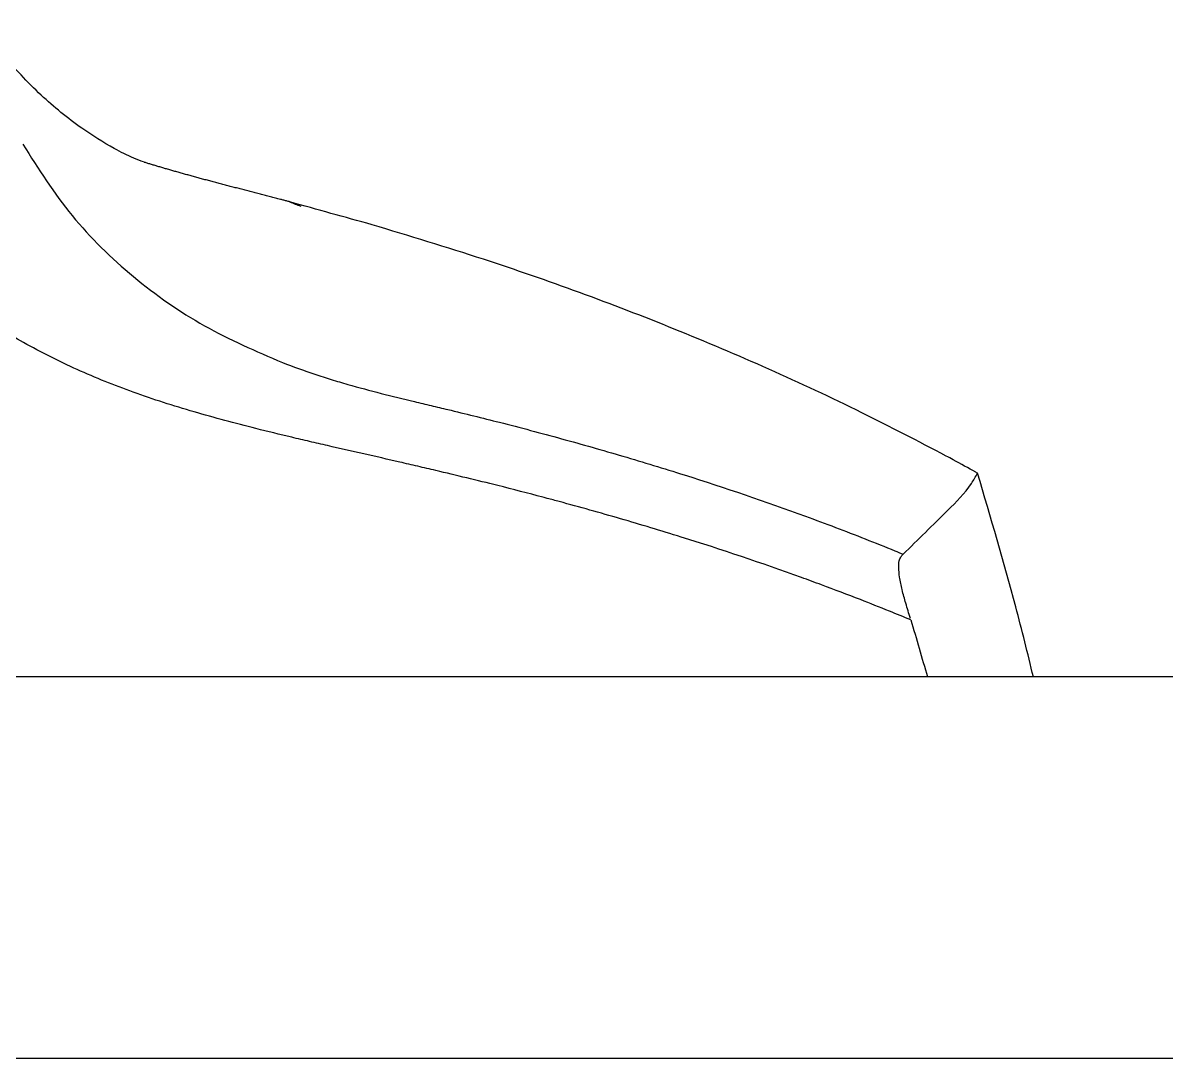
# Model space of a CAD drawing. Header units: millimetres. Extents: x 555 to 100215, y 750 to 17024.
# Drawn here: x 21174.17 to 21219.12, y 7027.14 to 7067.86 of the extents above; entities that cross this region are included whole.
import ezdxf

# ---------------------------------------------------------------- set-up
doc = ezdxf.new("R2010")
doc.units = ezdxf.units.MM
doc.layers.add('ELE', color=7, linetype='Continuous')

# ---------------------------------------------------------------- blocks, each defined once
blk = doc.blocks.new('zw$606B')
at = {"layer": 'ELE', "color": 6}
for p, q in [((488.015, 791.842, 0), (730.164, 791.842, 0)), ((1435.327, 776.842, 0), (25, 776.842, 0))]:
    blk.add_line(p, q, dxfattribs=at)
at = {"layer": 'ELE', "color": 8}
for points, knots in [([(696.29, 812.098, 0), (696.416, 812.146, 0), (696.811, 812.296, 0), (697.634, 812.718, 0), (698.888, 813.499, 0), (700.387, 814.734, 0), (701.713, 816.146, 0), (702.425, 817.165, 0), (702.707, 817.57, 0)], [0, 0, 0, 0, 0.405968, 1.266534, 2.767506, 4.830915, 7.074651, 8.555226, 8.555226, 8.555226, 8.555226]), ([(690.838, 810.607, 0), (690.86, 810.613, 0), (690.948, 810.636, 0), (691.102, 810.676, 0), (691.3, 810.728, 0), (691.498, 810.779, 0), (691.696, 810.83, 0), (691.895, 810.882, 0), (692.093, 810.933, 0), (692.29, 810.984, 0), (692.486, 811.035, 0), (692.682, 811.086, 0), (692.877, 811.136, 0), (693.07, 811.187, 0), (693.262, 811.237, 0), (693.452, 811.288, 0), (693.64, 811.338, 0), (693.826, 811.388, 0), (694.01, 811.437, 0), (694.192, 811.487, 0), (694.371, 811.536, 0), (694.547, 811.585, 0), (694.72, 811.633, 0), (694.89, 811.681, 0), (695.057, 811.728, 0), (695.22, 811.775, 0), (695.379, 811.821, 0), (695.535, 811.867, 0), (695.686, 811.911, 0), (695.833, 811.955, 0), (695.975, 811.998, 0), (696.112, 812.04, 0), (696.213, 812.071, 0), (696.269, 812.089, 0), (696.281, 812.092, 0)], [0, 0, 0, 0, 0.068052, 0.272532, 0.477351, 0.682335, 0.887306, 1.092086, 1.296494, 1.500348, 1.703468, 1.90567, 2.106772, 2.306587, 2.504931, 2.701618, 2.896465, 3.089287, 3.279896, 3.468107, 3.653733, 3.836595, 4.016507, 4.193255, 4.366629, 4.536419, 4.70242, 4.86444, 5.022384, 5.175819, 5.324316, 5.467498, 5.604898, 5.642978, 5.642978, 5.642978, 5.642978]), ([(690.568, 810.537, 0), (690.614, 810.549, 0), (690.682, 810.567, 0), (690.75, 810.584, 0), (690.772, 810.59, 0)], [0, 0, 0, 0, 0.1427788, 0.2106972, 0.2106972, 0.2106972, 0.2106972]), ([(664.734, 800.529, 0), (665.834, 801.105, 0), (668.127, 802.306, 0), (671.696, 803.966, 0), (676.627, 806.058, 0), (681.829, 807.972, 0), (685.842, 809.185, 0), (687.306, 809.627, 0)], [0, 0, 0, 0, 3.722137, 7.766633, 11.802887, 19.790196, 24.378878, 24.378878, 24.378878, 24.378878]), ([(691.871, 801.609, 0), (692.684, 801.82, 0), (694.307, 802.243, 0), (696.659, 802.999, 0), (698.907, 803.896, 0), (700.983, 804.946, 0), (702.922, 806.131, 0), (704.081, 807.053, 0), (704.657, 807.511, 0)], [0, 0, 0, 0, 2.520752, 5.029099, 7.408229, 9.771462, 12.002623, 14.210123, 14.210123, 14.210123, 14.210123]), ([(684.798, 799.959, 0), (685.034, 800.014, 0), (685.507, 800.126, 0), (686.452, 800.344, 0), (687.634, 800.614, 0), (688.815, 800.883, 0), (689.758, 801.1, 0), (690.699, 801.32, 0), (691.403, 801.493, 0), (691.871, 801.609, 0)], [0, 0, 0, 0, 0.727678, 1.455411, 2.910633, 4.364257, 5.090106, 5.8152, 7.262985, 7.262985, 7.262985, 7.262985]), ([(663.503, 799.855, 0), (663.526, 799.868, 0), (663.842, 800.043, 0), (664.252, 800.269, 0), (664.641, 800.479, 0), (664.734, 800.529, 0)], [0, 0, 0, 0, 0.078862, 1.086402, 1.404122, 1.404122, 1.404122, 1.404122]), ([(661.307, 791.842, 0), (661.525, 792.765, 0), (662.2, 795.45, 0), (662.985, 798.105, 0), (663.5, 799.85, 0)], [7.139647, 7.139647, 7.139647, 7.139647, 9.983656, 15.44282, 15.44282, 15.44282, 15.44282]), ([(680.585, 798.908, 0), (681.178, 799.063, 0), (682.579, 799.429, 0), (683.987, 799.765, 0), (684.799, 799.958, 0)], [0, 0, 0, 0, 1.838708, 4.342514, 4.342514, 4.342514, 4.342514]), ([(670.032, 795.607, 0), (670.164, 795.656, 0), (671.856, 796.274, 0), (674.355, 797.11, 0), (677.539, 798.069, 0), (679.3, 798.563, 0), (680.262, 798.821, 0), (680.421, 798.864, 0)], [0, 0, 0, 0, 0.420954, 5.405071, 7.901127, 10.397, 10.890675, 10.890675, 10.890675, 10.890675]), ([(666.125, 794.084, 0), (666.404, 794.197, 0), (667.063, 794.466, 0), (668.229, 794.931, 0), (669.123, 795.268, 0), (669.631, 795.459, 0)], [0, 0, 0, 0, 0.902404, 2.136421, 3.766641, 3.766641, 3.766641, 3.766641])]:
    blk.add_open_spline(points, degree=3, knots=knots, dxfattribs=at)
at = {"layer": 'ELE', "color": 252}
for points, knots in [([(701.032, 812.792, 0), (700.421, 811.829, 0), (699.2, 809.907, 0), (696.741, 807.52, 0), (693.949, 805.554, 0), (691.869, 804.654, 0), (690.83, 804.205, 0)], [0, 0, 0, 0, 3.409485, 6.81025, 10.203981, 13.593378, 13.593378, 13.593378, 13.593378]), ([(690.83, 804.205, 0), (690.406, 804.048, 0), (689.771, 803.812, 0), (688.909, 803.539, 0), (688.044, 803.282, 0), (686.955, 802.989, 0), (685.86, 802.722, 0), (684.983, 802.515, 0), (684.545, 802.41, 0), (684.326, 802.358, 0)], [0, 0, 0, 0, 1.355646, 2.033229, 2.710532, 4.064066, 5.416096, 6.091652, 6.766818, 6.766818, 6.766818, 6.766818]), ([(684.326, 802.358, 0), (683.647, 802.193, 0), (682.154, 801.828, 0), (679.858, 801.219, 0), (677.437, 800.53, 0), (674.227, 799.551, 0), (671.049, 798.47, 0), (668.306, 797.428, 0), (667.031, 796.916, 0), (666.535, 796.711, 0), (666.425, 796.666, 0)], [0, 0, 0, 0, 2.09436, 4.612556, 7.126277, 9.64315, 14.68099, 17.19328, 18.445816, 18.802974, 18.802974, 18.802974, 18.802974]), ([(666.424, 796.666, 0), (665.843, 797.238, 0), (664.927, 798.14, 0), (663.89, 799.169, 0), (663.578, 799.714, 0), (663.5, 799.85, 0)], [0, 0, 0, 0, 2.454208, 3.867085, 4.3353, 4.3353, 4.3353, 4.3353]), ([(666.143, 794.143, 0), (666.203, 794.34, 0), (666.318, 794.715, 0), (666.467, 795.254, 0), (666.563, 795.727, 0), (666.608, 796.106, 0), (666.594, 796.378, 0), (666.528, 796.559, 0), (666.456, 796.633, 0), (666.425, 796.666, 0)], [0, 0, 0, 0, 0.618008, 1.175786, 1.678579, 2.063891, 2.31831, 2.490882, 2.625499, 2.625499, 2.625499, 2.625499])]:
    blk.add_open_spline(points, degree=3, knots=knots, dxfattribs=at)
at = {"layer": 'ELE', "color": 8}
for points in [[(687.306, 809.627, 0), (688.383, 809.926, 0), (689.46, 810.225, 0), (690.536, 810.524, 0)], [(690.536, 810.523, 0), (690.394, 810.47, 0), (690.253, 810.416, 0), (690.111, 810.363, 0)], [(690.535, 810.528, 0), (690.546, 810.531, 0), (690.557, 810.534, 0), (690.568, 810.537, 0)], [(690.536, 810.524, 0), (690.547, 810.527, 0), (690.558, 810.529, 0), (690.569, 810.532, 0)], [(690.772, 810.59, 0), (690.794, 810.596, 0), (690.816, 810.602, 0), (690.838, 810.607, 0)], [(680.421, 798.864, 0), (680.476, 798.879, 0), (680.531, 798.893, 0), (680.585, 798.908, 0)], [(669.631, 795.459, 0), (669.765, 795.509, 0), (669.899, 795.558, 0), (670.032, 795.607, 0)]]:
    blk.add_open_spline(points, degree=3, dxfattribs=at)
at = {"layer": 'ELE', "color": 252}
blk.add_open_spline([(666.125, 794.084, 0), (665.904, 793.338, 0), (665.684, 792.591, 0), (665.472, 791.842, 0)], degree=3, dxfattribs=at)

msp = doc.modelspace()

# ---------------------------------------------------------------- block references
at = {"xscale": -1}
msp.add_blockref('zw$606B', (21875.202, 6250.294, 0), dxfattribs=at)

doc.saveas('drawing.dxf')
